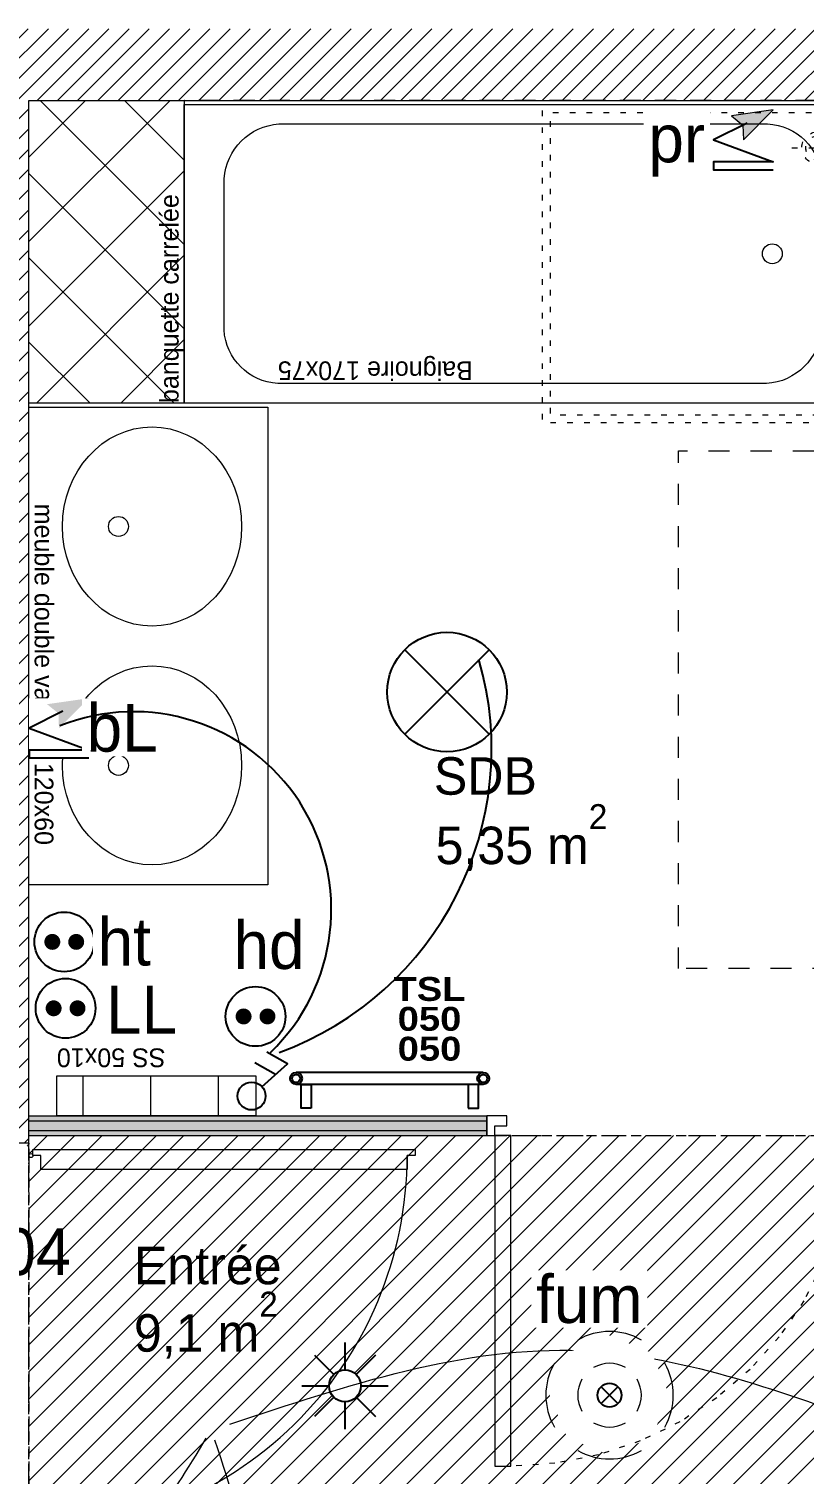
# Model space of a CAD drawing. Header units: centimetres. Extents: x 2738 to 7810, y 2495 to 5758.
# Drawn here: x 4355.4 to 4550.1, y 3789.4 to 4152.4 of the extents above; entities that cross this region are included whole.
import ezdxf

# ---------------------------------------------------------------- set-up
doc = ezdxf.new("R2010")
doc.units = ezdxf.units.CM
doc.header["$LTSCALE"] = 12.7
for name, pattern in [('Style de ligne -1', [0.83328, 0.41656, -0.41672]), ('Style de ligne -11', [0.694444, 0.41656, -0.277884]), ('Style de ligne -13', [0.295276, 0.19685, -0.098425]), ('Style de ligne -18', [0.328084, 0.109361, -0.218723]), ('Style de ligne -19', [0.333333, 0.111111, -0.222222]), ('VW-01', [0.83312, 0.41656, -0.41656])]:
    doc.linetypes.add(name, pattern=pattern)
for name, color, linetype, lineweight in [('B aménagement intérieur', 7, 'Continuous', 5), ('B BATI-équipement-sanitaires', 7, 'Continuous', 5), ('B Faux plafonds', 7, 'Continuous', 5), ('B GÈnÈral', 7, 'Continuous', 5), ('B Général', 7, 'Continuous', 5), ('C ANNOTATIONS-prestations', 7, 'Continuous', 5), ('C ANNOTATIONS-texte', 7, 'Continuous', 5), ('C ANNOTATIONS-texte surfaces', 7, 'Continuous', 5), ('F REMPLISSAGE-vert clair', 7, 'Continuous', 13), ('F REMPLISSAGE-vert clair-1', 7, 'Continuous', 5), ('F REMPLISSAGE-vert foncÈ', 7, 'Continuous', 5), ('F REMPLISSAGE-vert foncé', 7, 'Continuous', 13), ('prlm-ELEC-CFO', 1, 'Continuous', 25), ('prlm-ELEC-SSI', 1, 'Continuous', 25)]:
    doc.layers.add(name, color=color, linetype=linetype, lineweight=lineweight)
doc.layers.add('B faience', color=7, linetype='Style de ligne -11', lineweight=13, true_color=0x0040ff)
doc.layers.add('prlm-CHAUFF-CONV', color=20, linetype='Continuous')
doc.styles.add('Eurostile', font='')
doc.styles.add('Eurostile (bold)', font='')
doc.styles.add('prlm-chauff-rad', font='ariblk.ttf', dxfattribs={"height": 12})
doc.styles.add('prlm-elec-cfo', font='comic.ttf', dxfattribs={"height": 12})
doc.styles.add('prlm-elec-ssi', font='comic.ttf', dxfattribs={"height": 12})
doc.styles.get('Eurostile').set_extended_font_data('Eurostile')
doc.styles.get('Eurostile (bold)').set_extended_font_data('Eurostile', bold=True)
pattern_1 = [(45, (0, 0), (2.4253472, -2.6458333), [])]

# ---------------------------------------------------------------- blocks, each defined once
blk = doc.blocks.new('xi.SPOT')
at = {"color": 0, "lineweight": 5}
blk.add_wipeout([(-4, 0), (-2.83, -2.83), (0, -4), (2.83, -2.83), (4, 0), (2.83, 2.83), (0, 4), (-2.83, 2.83)], dxfattribs=at).dxf.layer = 'prlm-ELEC-CFO'
at = {"layer": 'prlm-ELEC-CFO', "color": 0, "linetype": 'ByBlock', "lineweight": -2, "flags": 128}
for points in [[(-7.69, 7.69), (-2.83, 2.83)], [(0, 10.88), (0, 4)], [(7.69, 7.69), (2.83, 2.83)], [(-10.88, 0), (-4, 0)], [(4, 0), (10.88, 0)], [(-2.83, -2.83), (-7.69, -7.69)], [(2.83, -2.83), (7.69, -7.69)], [(0, -4), (0, -10.88)]]:
    blk.add_lwpolyline(points, dxfattribs=at)
at = {"layer": 'prlm-ELEC-CFO', "color": 0, "linetype": 'ByBlock', "lineweight": -2}
blk.add_circle((0, 0), 4, dxfattribs=at)
blk = doc.blocks.new('xi.FUM')
at = {"color": 0}
blk.add_wipeout([(-10.61, -10.61), (-15, 0), (-10.61, 10.61), (0, 15), (10.61, 10.61), (15, 0), (10.61, -10.61), (0, -15)], dxfattribs=at).dxf.layer = 'prlm-ELEC-SSI'
at = {"layer": 'prlm-ELEC-SSI', "color": 0}
for points in [[(-2.12, 2.12), (2.12, -2.12)], [(2.12, 2.12), (-2.12, -2.12)]]:
    blk.add_lwpolyline(points, dxfattribs=at)
blk.add_circle((0, 0), 3, dxfattribs=at)
at = {"layer": 'prlm-ELEC-SSI', "color": 0, "lineweight": 13}
for radius, start, end in [(16, 60, 120), (16, 150, 210), (8, 60, 120), (16, 330, 30), (8, 150, 210), (8, 330, 30), (8, 240, 300), (16, 240, 300)]:
    blk.add_arc((0, 0), radius, start, end, dxfattribs=at)
blk = doc.blocks.new('xi.BL')
at = {"color": 0, "lineweight": 5}
blk.add_wipeout([(-7.5, -7.5), (7.5, -7.5), (7.5, 7.5), (-7.5, 7.5)], dxfattribs=at).dxf.layer = 'prlm-ELEC-CFO'
at = {"layer": 'prlm-ELEC-CFO', "lineweight": 5}
blk.add_hatch(color=0, dxfattribs=at).paths.add_polyline_path([(-3, 6), (-0.1, 3.7), (0, 0), (7.5, 7.5)])
at = {"layer": 'prlm-ELEC-CFO', "color": 0}
blk.add_lwpolyline([(0.95, 4.23), (-7.5, 0), (7.5, -5.5), (-7.5, -5.5), (-7.5, -7.5), (7.5, -7.5)], dxfattribs=at)
blk = doc.blocks.new('xi.PTCE')
at = {"layer": 'prlm-ELEC-CFO', "color": 0}
for points in [[(-10.61, 10.61), (10.61, -10.61)], [(10.61, 10.61), (-10.61, -10.61)]]:
    blk.add_lwpolyline(points, dxfattribs=at)
at = {"layer": 'prlm-ELEC-CFO', "color": 0, "linetype": 'ByBlock'}
blk.add_circle((0, 0), 15, dxfattribs=at)
blk = doc.blocks.new('xi.DA')
at = {"layer": 'prlm-ELEC-CFO', "color": 0}
for points in [[(4.05, 1.39), (-1.17, 4.34)], [(0.61, -1.67), (7.04, 4.05), (1.81, 7.01)]]:
    blk.add_lwpolyline(points, dxfattribs=at)
blk.add_circle((-2, -4), 3.5, dxfattribs=at)
blk = doc.blocks.new('xi.PCHD')
at = {"color": 0, "lineweight": 5}
blk.add_wipeout([(-7.5, -7.5), (7.5, -7.5), (7.5, 7.5), (-7.5, 7.5)], dxfattribs=at).dxf.layer = 'prlm-ELEC-CFO'
at = {"layer": 'prlm-ELEC-CFO', "color": 0, "linetype": 'ByBlock', "lineweight": 5, "const_width": 2}
for points in [[(-4, 0, 1), (-2, 0, 1)], [(2, 0, 1), (4, 0, 1)]]:
    blk.add_lwpolyline(points, format="xyb", close=True, dxfattribs=at)
at = {"layer": 'prlm-ELEC-CFO', "color": 0, "linetype": 'ByBlock', "lineweight": -2}
blk.add_circle((0, 0), 7.5, dxfattribs=at)
blk = doc.blocks.new('xi.PCHT')
at = {"color": 0, "lineweight": 5}
blk.add_wipeout([(-7.5, -7.5), (7.5, -7.5), (7.5, 7.5), (-7.5, 7.5)], dxfattribs=at).dxf.layer = 'prlm-ELEC-CFO'
at = {"layer": 'prlm-ELEC-CFO', "color": 0, "linetype": 'ByBlock', "lineweight": 5, "const_width": 2}
for points in [[(-4, 0, 1), (-2, 0, 1)], [(2, 0, 1), (4, 0, 1)]]:
    blk.add_lwpolyline(points, format="xyb", close=True, dxfattribs=at)
at = {"layer": 'prlm-ELEC-CFO', "color": 0, "linetype": 'ByBlock', "lineweight": -2}
blk.add_circle((0, 0), 7.5, dxfattribs=at)
blk = doc.blocks.new('xi.PR')
at = {"layer": 'prlm-ELEC-CFO', "lineweight": 5}
blk.add_hatch(color=0, dxfattribs=at).paths.add_polyline_path([(-3, 6), (-0.1, 3.7), (0, 0), (7.5, 7.5)])
at = {"layer": 'prlm-ELEC-CFO', "color": 0, "lineweight": 5, "flags": 128}
blk.add_lwpolyline([(-3, 6), (-0.1, 3.7), (0, 0), (7.5, 7.5)], close=True, dxfattribs=at)
at = {"layer": 'prlm-ELEC-CFO', "color": 0}
blk.add_lwpolyline([(0.95, 4.23), (-7.5, 0), (7.5, -5.5), (-7.5, -5.5), (-7.5, -7.5), (7.5, -7.5)], dxfattribs=at)
blk = doc.blocks.new('xi.LL')
at = {"color": 0, "lineweight": 5}
blk.add_wipeout([(-7.5, -7.5), (7.5, -7.5), (7.5, 7.5), (-7.5, 7.5)], dxfattribs=at).dxf.layer = 'prlm-ELEC-CFO'
at = {"layer": 'prlm-ELEC-CFO', "color": 0, "linetype": 'ByBlock', "lineweight": 5, "const_width": 2}
for points in [[(-4, 0, 1), (-2, 0, 1)], [(2, 0, 1), (4, 0, 1)]]:
    blk.add_lwpolyline(points, format="xyb", close=True, dxfattribs=at)
at = {"layer": 'prlm-ELEC-CFO', "color": 0, "linetype": 'ByBlock', "lineweight": -2}
blk.add_circle((0, 0), 7.5, dxfattribs=at)
blk = doc.blocks.new('xi.TSL-050-050')
at = {"layer": 'prlm-CHAUFF-CONV', "linetype": 'ByBlock', "lineweight": -2}
h = blk.add_hatch(color=0, dxfattribs=at)
edge = h.paths.add_edge_path()
edge.add_arc((-23.5, 7.5), 1.5, 0, 360)
edge = h.paths.add_edge_path(flags=17)
edge.add_arc((-23.5, 7.5), 1, 0, 360)
edge = h.paths.add_edge_path()
edge.add_arc((23.5, 7.5), 1.5, 0, 360)
edge = h.paths.add_edge_path(flags=17)
edge.add_arc((23.5, 7.5), 1, 0, 360)
at = {"layer": 'prlm-CHAUFF-CONV', "color": 0, "linetype": 'ByBlock', "lineweight": -2, "flags": 128}
for points in [[(23.5, 9), (-23.5, 9)], [(23.5, 6), (-23.5, 6)]]:
    blk.add_lwpolyline(points, dxfattribs=at)
at = {"layer": 'prlm-CHAUFF-CONV', "color": 0, "linetype": 'ByBlock', "lineweight": -2}
for points in [[(-19.73, 0), (-22.27, 0), (-22.27, 6), (-19.73, 6)], [(19.73, 0), (22.27, 0), (22.27, 6), (19.73, 6)]]:
    blk.add_lwpolyline(points, close=True, dxfattribs=at)
for centre, radius in [((-23.5, 7.5), 1.5), ((-23.5, 7.5), 1), ((23.5, 7.5), 1.5), ((23.5, 7.5), 1)]:
    blk.add_circle(centre, radius, dxfattribs=at)
blk = doc.blocks.new('double vasque')
at = {"layer": 'B Général', "lineweight": 5, "flags": 128}
blk.add_lwpolyline([(-50, 30), (70, 30), (70, -30), (-50, -30)], close=True, dxfattribs=at)
at = {"layer": 'B Général', "lineweight": 5}
for centre, major_axis, ratio in [((-20, 0.9), (25, 0), 0.9), ((40, 0.9), (25, 0), 0.9), ((-20, -7.52), (2.5, 0), 1), ((40, -7.52), (2.5, 0), 1)]:
    blk.add_ellipse(centre, major_axis=major_axis, ratio=ratio, dxfattribs=at)
at = {"layer": 'C ANNOTATIONS-prestations', "insert": (60, -30), "char_height": 4.706, "width": 104, "attachment_point": 9, "line_spacing_factor": 0.894142, "style": 'Eurostile'}
blk.add_mtext('meuble double vasque 120x60', dxfattribs=at)
blk = doc.blocks.new('Sèche-serviette')
at = {"layer": 'B GÈnÈral', "linetype": 'Continuous', "lineweight": 5, "true_color": 0x444444}
h = blk.add_hatch(dxfattribs=at)
h.set_pattern_fill('H_BARDAGE V 150', color=250, style=0, pattern_type=2)
h.set_pattern_definition([(90, (0, 3.493), (17, 0), [])])
h.paths.add_polyline_path([(-25, 8.4925), (25, 8.4925), (25, -1.5075), (-25, -1.5075)])
at = {"layer": 'B Général', "color": 7, "linetype": 'Continuous', "lineweight": 5, "flags": 128}
blk.add_lwpolyline([(-25, 8.4925), (25, 8.4925), (25, -1.5075), (-25, -1.5075)], close=True, dxfattribs=at)
at = {"layer": 'C ANNOTATIONS-prestations', "insert": (25, -8.4925), "char_height": 4.706, "width": 50, "attachment_point": 9, "line_spacing_factor": 0.894142, "style": 'Eurostile'}
blk.add_mtext('SS 50x10', dxfattribs=at)
blk = doc.blocks.new('Groupe-4-1')
at = {"layer": 'B Général', "color": 252, "linetype": 'Style de ligne -19', "lineweight": 5, "true_color": 0x989898}
for p, q in [((-29.11, -35.61), (-29.11, -22.61)), ((-22.61, -29.11), (-35.61, -29.11))]:
    blk.add_line(p, q, dxfattribs=at)
at = {"layer": 'B Général', "color": 252, "linetype": 'Style de ligne -19', "lineweight": 5, "true_color": 0x989898, "flags": 128}
for points in [[(-40, -40), (-40, 40), (40, 40), (40, -40)], [(-38, -38), (-38, 38), (38, 38), (38, -38)]]:
    blk.add_lwpolyline(points, close=True, dxfattribs=at)
at = {"layer": 'B Général', "color": 252, "linetype": 'Style de ligne -19', "lineweight": 5, "true_color": 0x989898}
for radius in [4, 3]:
    blk.add_circle((-29.11, -29.11), radius, dxfattribs=at)
blk = doc.blocks.new('Douche pointillée')
at = {"layer": 'B Général', "color": 252, "true_color": 0x989898}
blk.add_blockref('Groupe-4-1', (0, 0), dxfattribs=at)
blk = doc.blocks.new('Baignoire 75_170')
at = {"layer": 'B faience', "lineweight": 18, "flags": 128}
blk.add_lwpolyline([(-85, 38.5), (-85, -37.5), (86, -37.5)], dxfattribs=at)
at = {"layer": 'B Général', "color": 7, "linetype": 'Continuous', "lineweight": 5, "flags": 128}
blk.add_lwpolyline([(-84, -36.5), (-84, 38.5), (86, 38.5), (86, -36.5)], close=True, dxfattribs=at)
blk.add_lwpolyline([(-74, -17.85), (-74, 19.85, -0.379059), (-60.25, 33.6), (62.5, 33.6, -0.377778), (76, 20.1), (76, -17.85, -0.374545), (62.25, -31.6), (-60.5, -31.6, -0.392593), (-74, -18.1)], format="xyb", close=True, dxfattribs=at)
at = {"layer": 'B Général', "color": 7, "linetype": 'Continuous', "lineweight": 5}
blk.add_circle((-61.7, 1), 2.5, dxfattribs=at)
at = {"layer": 'B Général', "color": 8, "true_color": 0x767676}
blk.add_blockref('Douche pointillée', (-44, 3.5), dxfattribs=at)
at = {"layer": 'C ANNOTATIONS-prestations', "insert": (62.5, 26.61), "char_height": 4.706, "width": 80, "attachment_point": 9, "line_spacing_factor": 0.894142, "style": 'Eurostile'}
blk.add_mtext('Baignoire 170x75', dxfattribs=at)
blk = doc.blocks.new('200_wc-2')
at = {"layer": 'B Général', "color": 7, "linetype": 'Continuous', "lineweight": 5}
for p, q in [((-25, -20.1), (-25, 0)), ((-24.9, 0.1), (24.9, 0.1)), ((25, -20.1), (25, 0)), ((-19.5, -44.2), (-19.5, -21.9)), ((19.5, -44.2), (19.5, -21.9))]:
    blk.add_line(p, q, dxfattribs=at)
at = {"layer": 'B Général', "color": 7, "linetype": 'Continuous', "lineweight": 5, "flags": 128}
blk.add_lwpolyline([(-25, -20.1), (-24.9, -20.6), (-24.75, -20.9), (-24.55, -21.2), (-24.3, -21.45), (-23.9, -21.7), (-23.4, -21.85), (-23.15, -21.9), (23.25, -21.9), (23.55, -21.85), (23.9, -21.7), (24.2, -21.5), (24.45, -21.3), (24.65, -21.05), (24.8, -20.75), (24.9, -20.5), (24.95, -20.3), (25, -20.1)], dxfattribs=at)
for points in [[(-19.5, -44.2), (-19.5, -44.2, 0.036537), (-19.11, -49.53, 0.035337), (-17.94, -54.75), (-17.94, -54.75, 0.041299), (-16.22, -59.09), (-16.22, -59.09), (-16.22, -59.1, 0.041783), (-13.79, -63.08, 0.053503), (-10.77, -66.4), (-10.77, -66.4, 0.054816), (-7.12, -69.02), (-7.12, -69.02, 0.063755), (-3.68, -70.42), (-3.68, -70.42, 0.064897), (0, -70.9)], [(0, -70.9, 0.064897), (3.68, -70.42), (3.68, -70.42, 0.063726), (7.12, -69.02), (7.12, -69.02, 0.054816), (10.77, -66.4), (10.77, -66.4, 0.053503), (13.79, -63.08, 0.041783), (16.22, -59.1), (16.22, -59.09), (16.22, -59.09, 0.041299), (17.94, -54.75), (17.94, -54.75, 0.035337), (19.11, -49.53, 0.036556), (19.5, -44.2)]]:
    blk.add_lwpolyline(points, format="xyb", dxfattribs=at)
at = {"layer": 'B Général', "color": 7, "linetype": 'Continuous', "lineweight": 5}
for centre, start, end in [((-24.9, 0), 90, 180), ((24.9, 0), 0, 90)]:
    blk.add_arc(centre, 0.1, start, end, dxfattribs=at)
blk = doc.blocks.new('Groupe-5-1')
at = {"layer": 'B Général', "color": 154, "linetype": 'Style de ligne -1', "true_color": 0x0053a6, "flags": 128}
blk.add_lwpolyline([(-35.4, 7.6), (35.6, 7.6), (35.6, -32.4), (-35.4, -32.4)], close=True, dxfattribs=at)
at = {"layer": 'B Général', "xscale": -1, "rotation": 270}
blk.add_blockref('200_wc-2', (35.5, 7.5), dxfattribs=at)
blk = doc.blocks.new('WC-plan-PMR')
at = {"layer": 'B Général', "color": 154, "linetype": 'Style de ligne -1', "true_color": 0x0053a6, "flags": 128}
blk.add_lwpolyline([(-114.5, 112.5), (15.5, 112.5), (15.5, 32.5), (-114.5, 32.5)], close=True, dxfattribs=at)
at = {"layer": 'B Général', "color": 7}
blk.add_blockref('Groupe-5-1', (0, 0), dxfattribs=at)

msp = doc.modelspace()

# ---------------------------------------------------------------- hatches: boundary and pattern name
at = {"layer": 'B Faux plafonds', "linetype": 'Continuous', "lineweight": 5, "true_color": 0xaaaaaa}
h = msp.add_hatch(dxfattribs=at)
h.set_pattern_fill('F_P__SOFFITE', color=253, style=0, pattern_type=2)
h.set_pattern_definition([(45, (4770.242, 3368.6165), (-3.527778, 3.30729), [])])
h.paths.add_polyline_path([(4818.44, 3781.39), (4818.44, 3716.39), (4524.41, 3716.39), (4524.4, 3746.4), (4450.38, 3746.38), (4450.39, 3711.37), (4450.44, 3711.37), (4515.44, 3711.37), (4515.44, 3542.44), (4450.44, 3542.44), (4450.44, 3369.46), (4355.44, 3369.46), (4355.44, 3717.37), (4355.44, 3874.39), (4668.44, 3874.39), (4668.44, 3781.39)])
at = {"layer": 'B GÈnÈral', "linetype": 'Continuous', "lineweight": 5}
h = msp.add_hatch(dxfattribs=at)
h.set_pattern_fill('50_BETON', style=0, pattern_type=2)
h.set_pattern_definition(pattern_1)
h.paths.add_polyline_path([(5431.35, 4152.39), (4337.44, 4152.39), (4355.44, 4134.39), (5431.35, 4134.39)])
h = msp.add_hatch(dxfattribs=at)
h.set_pattern_fill('50_BETON', style=0, pattern_type=2)
h.set_pattern_definition(pattern_1)
h.paths.add_polyline_path([(4355.44, 4134.39), (4337.44, 4152.39), (4337.44, 3872.49), (4355.44, 3872.49)])
at = {"layer": 'B GÈnÈral', "linetype": 'Continuous', "lineweight": 5, "true_color": 0x7f7f7f}
h = msp.add_hatch(dxfattribs=at)
h.set_pattern_fill('FAIENCE 15X15', color=8, angle=135, style=0, pattern_type=2)
h.set_pattern_definition([(135, (4374.585, 4096.889), (9.8784, 11.288), []), (45, (4374.585, 4096.889), (-10.8173, 10.3916), [])])
h.paths.add_polyline_path([(4355.44, 4058.39), (4355.44, 4134.39), (4394.44, 4134.39), (4394.44, 4058.39)])

# ---------------------------------------------------------------- linework, layer by layer
at = {"layer": 'B aménagement intérieur', "color": 7, "linetype": 'Style de ligne -13', "lineweight": 5, "flags": 128}
msp.add_lwpolyline([(4818.44, 3781.39), (4818.44, 3716.39), (4524.41, 3716.39), (4524.4, 3746.4), (4450.38, 3746.38), (4450.39, 3711.37), (4450.44, 3711.37), (4515.44, 3711.37), (4515.44, 3542.44), (4450.44, 3542.44), (4450.44, 3369.46), (4355.44, 3369.46), (4355.44, 3717.37), (4355.44, 3874.39), (4668.44, 3874.39), (4668.44, 3781.39)], close=True, dxfattribs=at)
at = {"layer": 'B GÈnÈral', "color": 9, "linetype": 'Continuous', "true_color": 0xc0dcc0}
msp.add_solid([(4355.44, 3874.39), (4355.44, 3879.39), (4470.45, 3874.39), (4470.45, 3879.39)], dxfattribs=at)
at = {"layer": 'B Général', "color": 7, "linetype": 'Continuous', "lineweight": 18}
for p, q in [((4355.44, 4134.39), (5431.35, 4134.39)), ((4355.44, 3872.49), (4355.44, 4134.39))]:
    msp.add_line(p, q, dxfattribs=at)
at = {"layer": 'B Général', "color": 7, "linetype": 'Continuous', "lineweight": 5}
for p, q in [((4355.44, 4134.39), (5431.35, 4134.39)), ((4355.44, 3872.49), (4355.44, 4134.39)), ((4475.45, 3879.39), (4470.45, 3879.39)), ((4470.45, 3879.39), (4470.45, 3874.39)), ((4472.45, 3874.39), (4472.45, 3876.89)), ((4472.45, 3876.89), (4475.45, 3876.89)), ((4475.45, 3876.89), (4475.45, 3879.39)), ((4470.45, 3874.39), (4472.45, 3874.39)), ((4355.44, 3872.49), (4337.44, 3872.49)), ((4356.44, 3870.89), (4452.44, 3870.9)), ((4356.44, 3869.39), (4356.44, 3870.89)), ((4358.44, 3869.39), (4356.44, 3869.39)), ((4358.44, 3865.89), (4358.44, 3869.39)), ((4452.44, 3869.4), (4450.44, 3869.4)), ((4450.44, 3869.4), (4450.44, 3865.9)), ((4452.44, 3870.9), (4452.44, 3869.4)), ((4450.44, 3865.9), (4358.44, 3865.89))]:
    msp.add_line(p, q, dxfattribs=at)
at = {"layer": 'B Général', "color": 98, "linetype": 'Continuous', "lineweight": 13, "true_color": 0x004400}
for p, q in [((4355.44, 3879.39), (4470.45, 3879.39)), ((4470.45, 3874.39), (4470.45, 3879.39)), ((4355.44, 3874.39), (4470.45, 3874.39))]:
    msp.add_line(p, q, dxfattribs=at)
at = {"layer": 'B Général'}
for p, q in [((4472.45, 3874.39), (4472.45, 3791.39)), ((4476.45, 3874.39), (4472.45, 3874.39)), ((4476.45, 3791.39), (4476.45, 3874.39)), ((4472.45, 3791.39), (4476.45, 3791.39))]:
    msp.add_line(p, q, dxfattribs=at)
at = {"layer": 'B Général', "linetype": 'Style de ligne -13', "lineweight": 5}
msp.add_line((4355.44, 3867.59), (4355.44, 3774.19), dxfattribs=at)
at = {"layer": 'B Général', "linetype": 'Style de ligne -18', "lineweight": 5}
for p, q in [((4554.98, 3842.63), (4550.06, 3832.89)), ((4550.06, 3832.89), (4543.88, 3823.86)), ((4543.88, 3823.86), (4536.55, 3815.7)), ((4536.55, 3815.7), (4528.19, 3808.54))]:
    msp.add_line(p, q, dxfattribs=at)
at = {"layer": 'B Général', "color": 7, "linetype": 'Continuous', "lineweight": 5, "flags": 128}
msp.add_lwpolyline([(4355.44, 4058.39), (4355.44, 4134.39), (4394.44, 4134.39), (4394.44, 4058.39)], close=True, dxfattribs=at)
at = {"layer": 'B Général', "color": 154, "linetype": 'VW-01', "lineweight": 5, "true_color": 0x0053a6, "flags": 128}
msp.add_lwpolyline([(4355.44, 3754.39), (4355.44, 3874.39), (4575.44, 3874.39), (4575.44, 3754.39)], close=True, dxfattribs=at)
at = {"layer": 'B Général', "linetype": 'Continuous', "lineweight": 5, "flags": 128}
for points in [[(4355.39, 3872.49), (4355.49, 3872.38), (4354.95, 3871.77, 0.385556)], [(4355.39, 3871.09, -0.18087), (4355.44, 3870.96), (4355.44, 3870.95), (4355.44, 3867.59), (4355.44, 3867.56, -0.414214), (4355.27, 3867.39)]]:
    msp.add_lwpolyline(points, format="xyb", dxfattribs=at)
at = {"layer": 'B Général', "linetype": 'Continuous', "lineweight": 5}
msp.add_circle((4355.94, 3869.39), 0.5, dxfattribs=at)
at = {"layer": 'F REMPLISSAGE-vert clair'}
for p, q in [((4355.44, 3878.09), (4470.45, 3878.09)), ((4355.44, 3875.69), (4470.45, 3875.69))]:
    msp.add_line(p, q, dxfattribs=at)
at = {"layer": 'F REMPLISSAGE-vert clair-1', "color": 9, "linetype": 'Continuous', "true_color": 0xc0dcc0}
msp.add_solid([(4355.44, 3878.09), (4355.44, 3875.69), (4470.45, 3878.09), (4470.45, 3875.69)], dxfattribs=at)
at = {"layer": 'F REMPLISSAGE-vert foncÈ', "color": 54, "linetype": 'Continuous', "true_color": 0x99aa00}
for points in [[(4355.44, 3879.39), (4355.44, 3878.09), (4470.45, 3879.39), (4470.45, 3878.09)], [(4355.44, 3875.69), (4355.44, 3874.39), (4470.45, 3875.69), (4470.45, 3874.39)]]:
    msp.add_solid(points, dxfattribs=at)
at = {"layer": 'F REMPLISSAGE-vert foncé', "color": 98, "linetype": 'Continuous', "lineweight": 13, "true_color": 0x004400}
for p, q in [((4355.44, 3879.39), (4470.45, 3879.39)), ((4355.44, 3874.39), (4470.45, 3874.39))]:
    msp.add_line(p, q, dxfattribs=at)
at = {"layer": 'F REMPLISSAGE-vert foncé'}
for p, q in [((4355.44, 3878.09), (4470.45, 3878.09)), ((4355.44, 3875.69), (4470.45, 3875.69))]:
    msp.add_line(p, q, dxfattribs=at)
at = {"layer": 'prlm-ELEC-CFO', "lineweight": 13}
for points in [[(4365.84, 3764.13), (4384.78, 3777.25), (4399.93, 3798.44)], [(4402.14, 3685.81), (4414.94, 3727.35), (4402.14, 3797.94)]]:
    msp.add_spline(points, degree=3, dxfattribs=at)

# ---------------------------------------------------------------- block references
at = {"layer": 'B BATI-équipement-sanitaires', "color": 7, "rotation": 180}
msp.add_blockref('Sèche-serviette', (4387.44, 3887.88), dxfattribs=at)
at = {"layer": 'B Général', "color": 7}
for name, p, rotation in [('Baignoire 75_170', (4480.44, 4096.89), 180), ('WC-plan-PMR', (4631.04, 4030.89), 90), ('double vasque', (4385.44, 4007.39), 270)]:
    msp.add_blockref(name, p, dxfattribs=dict(at, rotation=rotation))
at = {"layer": 'prlm-CHAUFF-CONV'}
msp.add_blockref('xi.TSL-050-050', (4446.04, 3881.27), dxfattribs=at)
at = {"layer": 'prlm-ELEC-CFO'}
for name, p in [('xi.PR', (4534.87, 4124.5)), ('xi.PTCE', (4460.43, 3985.81)), ('xi.DA', (4413.34, 3888.34))]:
    msp.add_blockref(name, p, dxfattribs=at)

# ---------------------------------------------------------------- texts
at = {"layer": 'C ANNOTATIONS-prestations', "insert": (4394.44, 4058.39), "char_height": 4.706, "width": 71.7614, "attachment_point": 7, "rotation": 90, "line_spacing_factor": 0.894142, "style": 'Eurostile'}
msp.add_mtext('banquette carrelée', dxfattribs=at)
at = {"layer": 'C ANNOTATIONS-texte', "color": 7, "char_height": 9.412, "line_spacing_factor": 0.894142, "style": 'Eurostile'}
for s, insert, attachment_point in [('SDB', (4470.08, 3959.89), 8), ('Entrée', (4381.8, 3836.93), 7)]:
    msp.add_mtext(s, dxfattribs=dict(at, insert=insert, attachment_point=attachment_point))
at = {"layer": 'C ANNOTATIONS-texte', "color": 7, "lineweight": 30, "insert": (4365.94, 3851.13), "char_height": 11.765, "width": 90.0924, "attachment_point": 3, "line_spacing_factor": 0.894142, "style": 'Eurostile (bold)'}
msp.add_mtext('T4 A{\\fEurostile|b0|i0|c0|p0; - 204}', dxfattribs=at)
at = {"layer": 'C ANNOTATIONS-texte surfaces', "color": 7, "char_height": 9.412, "line_spacing_factor": 0.894142, "style": 'Eurostile'}
for s, insert, attachment_point in [('5,35 m{\\H0.6667x;\\S2^ ;}', (4479.14, 3957.65), 2), ('9,1 m{\\H0.6667x;\\S2^ ;}', (4381.8, 3835.2), 1)]:
    msp.add_mtext(s, dxfattribs=dict(at, insert=insert, attachment_point=attachment_point))
at = {"layer": 'prlm-CHAUFF-CONV', "lineweight": 20, "insert": (4456.04, 3903.69), "char_height": 6, "width": 32.8236, "attachment_point": 5, "line_spacing_factor": 0.75, "style": 'prlm-chauff-rad', "bg_fill": 3, "box_fill_scale": 1.1, "bg_fill_color": 256, "bg_fill_transparency": 0}
msp.add_mtext('TSL\\P050\\P050', dxfattribs=at)
at = {"layer": 'prlm-ELEC-CFO', "lineweight": 20, "insert": (4415.73, 3922.17), "char_height": 12, "attachment_point": 5, "line_spacing_factor": 0.8, "style": 'prlm-elec-cfo', "bg_fill": 3, "box_fill_scale": 1.1, "bg_fill_color": 256, "bg_fill_transparency": 0}
msp.add_mtext('hd', dxfattribs=at)

# ---------------------------------------------------------------- next in the draw order: block references
at = {"layer": 'prlm-ELEC-CFO'}
for name, p in [('xi.BL', (4362.96, 3976.75)), ('xi.PCHT', (4364.3, 3923.06)), ('xi.PCHD', (4412.34, 3904.33)), ('xi.SPOT', (4434.81, 3811.55))]:
    msp.add_blockref(name, p, dxfattribs=at)

# ---------------------------------------------------------------- next in the draw order: texts
at = {"layer": 'prlm-ELEC-CFO', "lineweight": 20, "insert": (4518.15, 4123.05), "char_height": 12, "attachment_point": 5, "line_spacing_factor": 0.8, "style": 'prlm-elec-cfo', "bg_fill": 3, "box_fill_scale": 1.1, "bg_fill_color": 256, "bg_fill_transparency": 0}
msp.add_mtext('pr', dxfattribs=at)

# ---------------------------------------------------------------- next in the draw order: linework, layer by layer
at = {"layer": 'B Général', "color": 7, "linetype": 'Continuous', "lineweight": 5}
msp.add_arc((4355.94, 3869.39), 94.5, 268.7677, 0, dxfattribs=at)
at = {"layer": 'prlm-ELEC-CFO'}
msp.add_arc((4390.44, 3971.57), 81.19, 290.0273, 16.054, dxfattribs=at)
at = {"layer": 'prlm-ELEC-CFO', "lineweight": 13}
msp.add_spline([(4405.91, 3801.93), (4494.31, 3820.4), (4566.81, 3802.1)], degree=3, dxfattribs=at)

# ---------------------------------------------------------------- next in the draw order: block references
at = {"layer": 'prlm-ELEC-CFO'}
msp.add_blockref('xi.LL', (4364.63, 3906.38), dxfattribs=at)

# ---------------------------------------------------------------- next in the draw order: texts
at = {"layer": 'prlm-ELEC-CFO', "lineweight": 20, "char_height": 12, "attachment_point": 5, "line_spacing_factor": 0.8, "style": 'prlm-elec-cfo', "bg_fill": 3, "box_fill_scale": 1.1, "bg_fill_color": 256, "bg_fill_transparency": 0}
for s, insert in [('bL', (4378.84, 3976.75)), ('ht', (4379.38, 3923.06))]:
    msp.add_mtext(s, dxfattribs=dict(at, insert=insert))

# ---------------------------------------------------------------- next in the draw order: block references
at = {"layer": 'prlm-ELEC-SSI'}
msp.add_blockref('xi.FUM', (4501.26, 3809.21), dxfattribs=at)

# ---------------------------------------------------------------- next in the draw order: texts
at = {"layer": 'prlm-ELEC-CFO', "lineweight": 20, "insert": (4383.73, 3906.04), "char_height": 12, "attachment_point": 5, "line_spacing_factor": 0.8, "style": 'prlm-elec-cfo', "bg_fill": 3, "box_fill_scale": 1.1, "bg_fill_color": 256, "bg_fill_transparency": 0}
msp.add_mtext('LL', dxfattribs=at)

# ---------------------------------------------------------------- next in the draw order: linework, layer by layer
at = {"layer": 'B Général', "linetype": 'Style de ligne -18', "lineweight": 5}
for p, q in [((4528.19, 3808.54), (4518.95, 3802.51)), ((4518.95, 3802.51), (4508.97, 3797.71)), ((4508.97, 3797.71), (4498.45, 3794.22)), ((4498.45, 3794.22), (4487.54, 3792.1)), ((4487.54, 3792.1), (4476.45, 3791.39))]:
    msp.add_line(p, q, dxfattribs=at)
at = {"layer": 'prlm-ELEC-CFO'}
msp.add_arc((4381.66, 3931.16), 49.71, 313.8304, 111.837, dxfattribs=at)

# ---------------------------------------------------------------- next in the draw order: texts
at = {"layer": 'prlm-ELEC-SSI', "lineweight": 20, "insert": (4496.17, 3833.26), "char_height": 12, "attachment_point": 5, "line_spacing_factor": 0.8, "style": 'prlm-elec-ssi', "bg_fill": 3, "box_fill_scale": 1.1, "bg_fill_color": 256, "bg_fill_transparency": 0}
msp.add_mtext('fum', dxfattribs=at)

doc.saveas('drawing.dxf')
